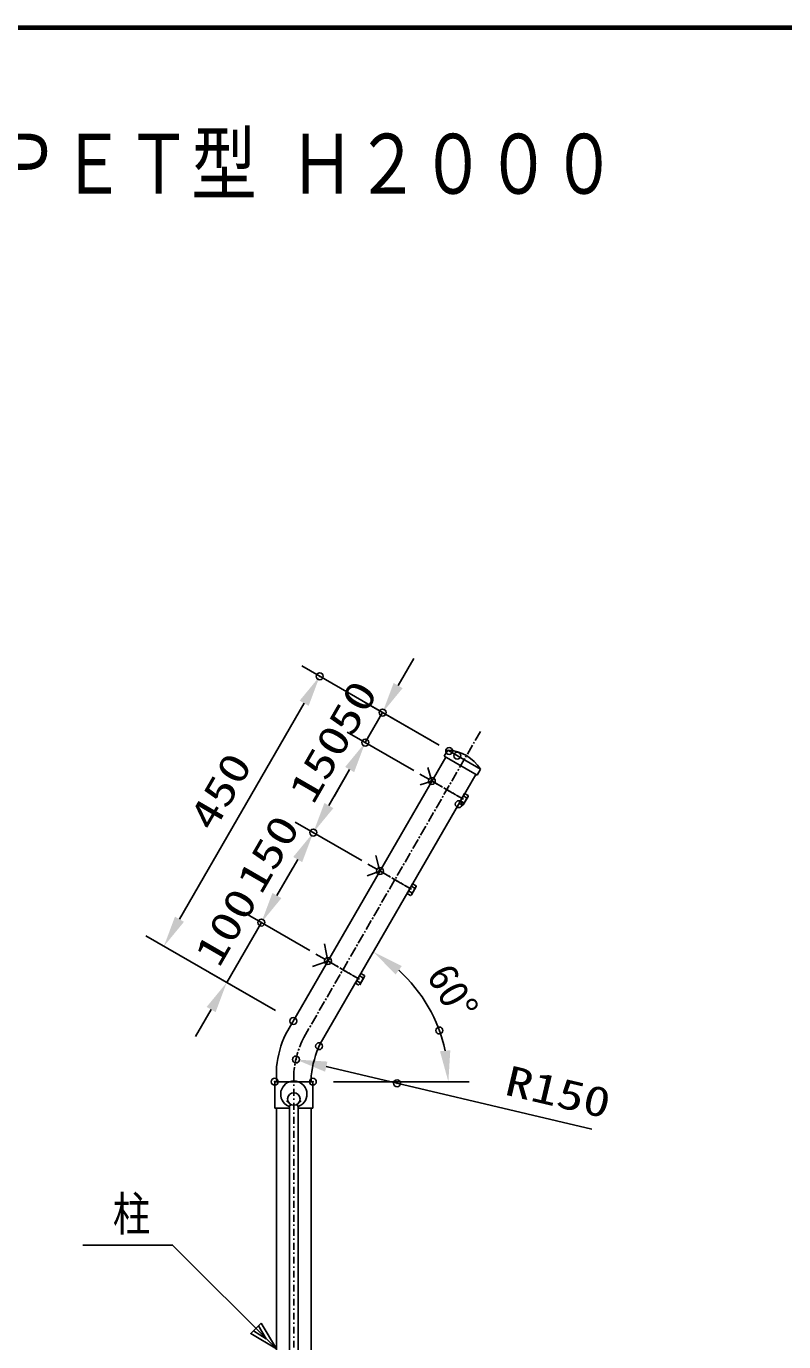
# Model space of a CAD drawing. Units: millimetres, scale not verified. Extents: x -4425 to 4425, y -3150 to 3150.
# Drawn here: x -368 to 725, y 1026 to 2925 of the extents above; entities that cross this region are included whole.
import ezdxf
from ezdxf.enums import TextEntityAlignment as Align

# ---------------------------------------------------------------- set-up
doc = ezdxf.new("R2010")
doc.units = ezdxf.units.MM
doc.header["$LTSCALE"] = 20
doc.header["$PDMODE"] = 32
doc.header["$PDSIZE"] = 10
doc.linetypes.add('USER1', pattern=[1.01, 0.5, -0.25, 0.01, -0.25])
doc.linetypes.add('USER4', pattern=[1.125, 0.75, -0.125, 0.125, -0.125])
for name, color, linetype, lineweight in [('0-1_2', 7, 'Continuous', 25), ('0-2_1', 7, 'Continuous', 25), ('0-3_0', 7, 'Continuous', 25), ('0-4_13', 7, 'Continuous', 25), ('0-A_DIMENS-DMEC0', 2, 'Continuous', 25), ('0-B_DWGBRD-SMEC0', 2, 'Continuous', 25), ('0-C_GEOTOL-DMEC0', 4, 'Continuous', 25), ('0-E_WAKU', 7, 'Continuous', 25), ('0-F_D-TTL-TXT', 7, 'Continuous', 25)]:
    doc.layers.add(name, color=color, linetype=linetype, lineweight=lineweight)
doc.layers.add('0-9_DEFPOINTS', color=7, linetype='Continuous')
doc.styles.add('ＭＳ ゴシック', font='')
doc.styles.get('ＭＳ ゴシック').set_extended_font_data('MS Gothic')

# ---------------------------------------------------------------- blocks, each defined once
blk = doc.blocks.new('C71')
at = {"layer": '0-2_1', "color": 4}
for points in [[(89212.3, 91303.7), (86212.3, 94303.7), (83620.3, 94303.7)], [(88692.5, 91971.9), (88915.3, 91600.7), (88544, 91823.4)]]:
    blk.add_lwpolyline(points, dxfattribs=at)
blk.add_lwpolyline([(88766.8, 92046.2), (89212.3, 91303.7), (88469.8, 91749.2)], close=True, dxfattribs=at)
blk = doc.blocks.new('C82')
at = {"layer": '0-2_1', "color": 4}
for points in [[(89212.3, 91303.7), (86212.3, 94303.7), (83620.3, 94303.7)], [(88692.5, 91971.9), (88915.3, 91600.7), (88544, 91823.4)]]:
    blk.add_lwpolyline(points, dxfattribs=at)
blk.add_lwpolyline([(88766.8, 92046.2), (89212.3, 91303.7), (88469.8, 91749.2)], close=True, dxfattribs=at)

msp = doc.modelspace()

# ---------------------------------------------------------------- linework, layer by layer
at = {"layer": '0-1_2'}
for p, q in [((256.66, 1803.64), (264.64, 1817.51)), ((256.66, 1803.64), (264.64, 1817.51)), ((258.66, 1807.11), (263.67, 1804.22)), ((258.66, 1807.11), (263.67, 1804.22)), ((262.65, 1814.04), (267.66, 1811.16)), ((262.65, 1814.04), (267.66, 1811.16)), ((262.75, 1801.38), (269.65, 1813.39)), ((262.75, 1801.38), (269.65, 1813.39)), ((264.64, 1817.51), (269.65, 1814.63)), ((264.64, 1817.51), (269.65, 1814.63)), ((269.65, 1813.39), (269.65, 1814.63)), ((269.65, 1813.39), (269.65, 1814.63)), ((256.66, 1803.64), (261.68, 1800.76)), ((256.66, 1803.64), (261.68, 1800.76)), ((262.75, 1801.38), (261.68, 1800.76)), ((262.75, 1801.38), (261.68, 1800.76)), ((181.67, 1673.38), (189.65, 1687.25)), ((181.67, 1673.38), (189.65, 1687.25)), ((181.67, 1673.38), (186.68, 1670.5)), ((181.67, 1673.38), (186.68, 1670.5)), ((183.66, 1676.85), (188.68, 1673.97)), ((183.66, 1676.85), (188.68, 1673.97)), ((187.75, 1671.12), (186.68, 1670.5)), ((187.75, 1671.12), (186.68, 1670.5)), ((187.65, 1683.79), (192.66, 1680.91)), ((187.65, 1683.79), (192.66, 1680.91)), ((187.75, 1671.12), (194.66, 1683.14)), ((187.75, 1671.12), (194.66, 1683.14)), ((189.65, 1687.25), (194.66, 1684.37)), ((189.65, 1687.25), (194.66, 1684.37)), ((194.66, 1683.13), (194.66, 1684.37)), ((194.66, 1683.13), (194.66, 1684.37)), ((107.05, 1543.84), (115.02, 1557.71)), ((107.05, 1543.84), (115.02, 1557.71)), ((115.02, 1557.71), (120.03, 1554.83)), ((115.02, 1557.71), (120.03, 1554.83)), ((107.05, 1543.84), (112.06, 1540.96)), ((109.04, 1547.31), (114.05, 1544.43)), ((113.03, 1554.24), (118.04, 1551.36)), ((113.03, 1554.24), (118.04, 1551.36)), ((113.13, 1541.58), (120.04, 1553.59)), ((113.13, 1541.58), (120.04, 1553.59)), ((120.04, 1553.59), (120.03, 1554.83)), ((120.04, 1553.59), (120.03, 1554.83))]:
    msp.add_line(p, q, dxfattribs=at)
for centre, radius, start, end in [((256.48, 1804.98), 7.23, 330.10064, 353.75784), ((256.48, 1804.98), 7.23, 330.10064, 353.75784), ((253.9, 1814.33), 14.1, 314.02328, 347.01049), ((253.9, 1814.33), 14.1, 314.02328, 347.01049), ((263.38, 1816.99), 7.22, 306.12533, 330.10067), ((263.38, 1816.99), 7.22, 306.12533, 330.10067), ((181.48, 1674.73), 7.23, 330.10064, 353.75784), ((181.48, 1674.73), 7.23, 330.10064, 353.75784), ((178.91, 1684.08), 14.1, 314.02328, 347.01049), ((178.91, 1684.08), 14.1, 314.02328, 347.01049), ((188.39, 1686.74), 7.22, 306.12533, 330.10067), ((188.39, 1686.74), 7.22, 306.12533, 330.10067), ((106.86, 1545.19), 7.23, 330.10064, 353.75784), ((104.28, 1554.54), 14.1, 314.02328, 347.01049), ((113.77, 1557.2), 7.22, 306.12533, 330.10067), ((113.77, 1557.2), 7.22, 306.12533, 330.10067)]:
    msp.add_arc(centre, radius, start, end, dxfattribs=at)
at = {"layer": '0-2_1', "color": 4, "linetype": 'USER4'}
for p, q in [((32.38, 1465.21), (287.61, 1907.28)), ((200.05, 1845.58), (262.83, 1809.33)), ((125.05, 1715.68), (187.84, 1679.43)), ((50.05, 1585.77), (112.84, 1549.52))]:
    msp.add_line(p, q, dxfattribs=at)
at = {"layer": '0-2_1'}
for p, q in [((235.2, 1871.47), (240.2, 1880.13)), ((235.2, 1871.47), (240.2, 1880.13)), ((240.2, 1880.13), (287.83, 1852.63)), ((240.2, 1880.13), (287.83, 1852.63)), ((6.15, 1469.75), (237.37, 1870.22)), ((235.2, 1871.47), (282.83, 1843.97)), ((235.2, 1871.47), (282.83, 1843.97)), ((56.15, 1456.35), (280.67, 1845.22)), ((217.37, 1835.58), (211.67, 1855.28)), ((282.83, 1843.97), (287.83, 1852.63)), ((282.83, 1843.97), (287.83, 1852.63)), ((217.37, 1835.58), (200.51, 1829.99)), ((142.37, 1705.68), (136.57, 1728.22)), ((142.37, 1705.68), (124.14, 1698.61)), ((142.37, 1705.68), (124.14, 1698.61)), ((67.37, 1575.78), (62.2, 1600.47)), ((67.37, 1575.78), (44.91, 1567.84)), ((-6.95, 1423.25), (-6.95, 1401.51)), ((-6.95, 1423.25), (-6.95, 1401.51)), ((-6.95, 1411.51), (-6.95, 1401.51)), ((-6.95, 1411.51), (-6.95, 1401.51)), ((43.05, 1409.85), (43.05, 1401.51)), ((45.55, 1401.51), (-9.45, 1401.51)), ((12.58, 1368.94), (7.46, 1374.06)), ((23.52, 1368.94), (28.64, 1374.06)), ((-6.95, 1363.59), (-6.95, 763.9)), ((11.62, 1366.53), (11.62, 763.9)), ((24.48, 1366.53), (24.48, 763.9)), ((43.05, 1363.59), (43.05, 763.9))]:
    msp.add_line(p, q, dxfattribs=at)
at = {"layer": '0-2_1', "color": 4, "linetype": 'USER1'}
for p, q in [((200.05, 1845.58), (262.83, 1809.33)), ((125.05, 1715.68), (187.84, 1679.43)), ((50.05, 1585.77), (112.84, 1549.52)), ((18.05, 1411.51), (18.05, -595.91))]:
    msp.add_line(p, q, dxfattribs=at)
at = {"layer": '0-2_1'}
msp.add_circle((18.05, 1376.68), 9, dxfattribs=at)
for centre, radius, start, end in [((237.94, 1822.17), 58.02, 31.55542, 87.76276), ((237.94, 1822.17), 58.02, 31.55542, 87.76276), ((142.09, 1406.34), 150, 154.99585, 173.53037), ((192.09, 1392.95), 150, 154.9961, 173.53037), ((18.07, 1383.55), 19, 292.92889, 245.65711), ((11.07, 1368.07), 2, 245.55049, 10.65656), ((11.07, 1368.07), 2, 245.55049, 10.65656), ((25.07, 1368.06), 2, 169.34338, 276.63724), ((25.07, 1368.06), 2, 169.34338, 276.63724)]:
    msp.add_arc(centre, radius, start, end, dxfattribs=at)
at = {"layer": '0-2_1', "color": 4, "linetype": 'USER4'}
msp.add_arc((167.09, 1399.24), 150, 153.90987, 173.5303, dxfattribs=at)
at = {"layer": '0-3_0', "color": 1}
for p, q in [((228.01, 1887.17), (29.48, 2001.8)), ((-8.61, 1504.17), (-195.53, 1612.09))]:
    msp.add_line(p, q, dxfattribs=at)
at = {"layer": '0-3_0', "color": 2}
msp.add_line((-147.04, 1636.06), (32.96, 1947.83), dxfattribs=at)
for points in [[(26.46, 1951.58), (55.46, 1986.8), (39.45, 1944.08)], [(-153.54, 1639.81), (-169.54, 1597.09), (-140.55, 1632.31)]]:
    msp.add_solid(points, dxfattribs=at)
at = {"layer": '0-4_13'}
for p, q in [((-9.45, 1401.51), (-9.45, 1363.59)), ((-9.45, 1401.51), (-9.45, 1363.59)), ((45.55, 1401.51), (45.55, 1363.59)), ((-9.45, 1363.59), (11.62, 1363.59)), ((24.48, 1363.59), (45.55, 1363.59))]:
    msp.add_line(p, q, dxfattribs=at)
at = {"layer": '0-9_DEFPOINTS'}
for p in [(55.46, 1986.8), (146.18, 1934.42), (121.18, 1891.12), (242.37, 1878.88), (253.99, 1872.17), (217.37, 1835.58), (256.25, 1802.17), (46.18, 1761.21), (142.37, 1705.68), (-28.82, 1631.31), (67.37, 1575.78), (67.37, 1575.78), (17.37, 1489.17), (17.37, 1489.17), (228.17, 1475.48), (54.59, 1452.88), (21.08, 1433.61), (-9.45, 1401.51), (45.55, 1401.51), (167.09, 1399.24)]:
    msp.add_point(p, dxfattribs=at)
at = {"layer": '0-A_DIMENS-DMEC0'}
for p, q in [((168.68, 1973.39), (191.18, 2012.36)), ((121.18, 1891.12), (146.18, 1934.42)), ((68.68, 1800.18), (98.68, 1852.15)), ((98.68, 1852.15), (76.18, 1813.18)), ((-6.32, 1670.28), (23.68, 1722.24)), ((-6.32, 1670.28), (16.18, 1709.25)), ((-78.82, 1544.71), (-28.82, 1631.31)), ((-101.32, 1505.74), (-123.82, 1466.76)), ((448.47, 1333.01), (64.89, 1423.3))]:
    msp.add_line(p, q, dxfattribs=at)
at = {"layer": '0-A_DIMENS-DMEC0', "color": 1}
for p, q in [((216.39, 1893.88), (120.2, 1949.42)), ((191.39, 1850.58), (95.2, 1906.12)), ((191.39, 1850.58), (95.2, 1906.12)), ((116.39, 1720.68), (20.2, 1776.21)), ((116.39, 1720.68), (20.2, 1776.21)), ((41.39, 1590.78), (-54.8, 1646.31)), ((41.39, 1590.78), (-54.8, 1646.31)), ((-8.61, 1504.17), (-104.8, 1559.71)), ((75.55, 1401.51), (271.22, 1401.51))]:
    msp.add_line(p, q, dxfattribs=at)
at = {"layer": '0-A_DIMENS-DMEC0'}
msp.add_arc((24.92, 1401.51), 216.29, 11.94199, 48.05794, dxfattribs=at)
for points in [[(162.18, 1977.14), (146.18, 1934.42), (175.17, 1969.64)], [(92.18, 1855.9), (121.18, 1891.12), (105.17, 1848.4)], [(92.18, 1855.9), (121.18, 1891.12), (105.17, 1848.4)], [(62.18, 1803.93), (46.18, 1761.21), (75.17, 1796.43)], [(17.18, 1725.99), (46.18, 1761.21), (30.17, 1718.49)], [(-12.82, 1674.03), (-28.82, 1631.31), (0.17, 1666.53)], [(-12.82, 1674.03), (-28.82, 1631.31), (0.17, 1666.53)], [(165.09, 1556.32), (133.07, 1588.82), (173.9, 1568.46)], [(-107.82, 1509.49), (-78.82, 1544.71), (-94.83, 1501.99)], [(244, 1447.04), (241.22, 1401.51), (229.08, 1445.48)], [(66.6, 1430.6), (21.08, 1433.61), (63.17, 1416)]]:
    msp.add_solid(points, dxfattribs=at)
at = {"layer": '0-B_DWGBRD-SMEC0', "color": 4}
msp.add_line((43.46, 1401.51), (43.66, 1401.51), dxfattribs=at)
at = {"layer": '0-C_GEOTOL-DMEC0'}
msp.add_line((18.05, 1401.59), (18.05, 1416.14), dxfattribs=at)
at = {"layer": '0-E_WAKU'}
msp.add_line((-4048, 2923), (4198, 2923), dxfattribs=at)
msp.add_lwpolyline([(-4050, 2925), (4200, 2925), (4200, -2925), (-4050, -2925)], close=True, dxfattribs=at)
msp.add_lwpolyline([(-4046, -2921), (-4046, 2921), (4196, 2921)], dxfattribs=at)

# ---------------------------------------------------------------- block references
at = {"layer": '0-3_0', "xscale": 0.05, "yscale": 0.05}
for name in ['C71', 'C82']:
    msp.add_blockref(name, (-4467.57, -3549.42), dxfattribs=at)

# ---------------------------------------------------------------- texts
at = {"layer": '0-2_1', "color": 4, "style": 'ＭＳ ゴシック', "width": 0.8}
msp.add_text('柱', height=49.48, dxfattribs=at).set_placement((-243.35, 1171.25), align=Align.BOTTOM_LEFT)
at = {"layer": '0-3_0', "color": 3, "style": 'ＭＳ ゴシック', "width": 1.3}
msp.add_text('450', height=43.26, rotation=60, dxfattribs=at).set_placement((-86.73, 1753.87), align=Align.BOTTOM_LEFT)
at = {"layer": '0-A_DIMENS-DMEC0', "color": 3, "style": 'ＭＳ ゴシック', "width": 1.3}
for s, rotation, p in [('50', 60, (113.56, 1891.26)), ('150', 60, (57.18, 1793.62)), ('150', 60, (-17.82, 1663.71)), ('100', 60, (-78.73, 1558.22)), ('R150', 346.755, (317.49, 1370.7))]:
    msp.add_text(s, height=43.26, rotation=rotation, dxfattribs=at).set_placement(p, align=Align.BOTTOM_LEFT)
at = {"layer": '0-A_DIMENS-DMEC0', "color": 3, "style": 'ＭＳ ゴシック'}
msp.add_text('60°', height=43.3, rotation=300, dxfattribs=at).set_placement((197.3, 1548.88), align=Align.BOTTOM_LEFT)
at = {"layer": '0-F_D-TTL-TXT', "style": 'ＭＳ ゴシック', "width": 0.8}
msp.add_text('ＮＲ－Ｃ５ＰＥＴ型 Ｈ２０００', height=86.59, dxfattribs=at).set_placement((-885.81, 2657.34), align=Align.BOTTOM_LEFT)

doc.saveas('drawing.dxf')
